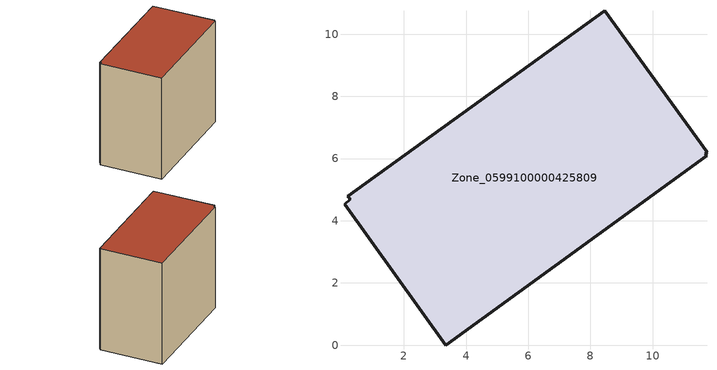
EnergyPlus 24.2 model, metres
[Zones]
Zone_0599100000425809
 floor ground (C_G): 0.28,4.69 0.19,4.79 8.46,10.75 11.75,6.2 11.69,6.16 11.74,6.09 3.35,0 0.09,4.53 z0
 wall outside (C_F): 3.35,0 11.74,6.09 11.69,6.16 11.75,6.2 8.46,10.75 0.19,4.79 0.28,4.69 0.09,4.53 3.35,0 z0:9.52
 roof outside (C_R): 0.28,4.69 0.09,4.53 3.35,0 11.74,6.09 11.69,6.16 11.75,6.2 8.46,10.75 0.19,4.79 z9.52
[BUILDING]
Pand.0599100000425809: North Axis=0; Terrain=City; Loads Convergence Tolerance Value=0.04; Temperature Convergence Tolerance Value=0.4; Solar Distribution=FullExterior; Maximum Number of Warmup Days=25; Minimum Number of Warmup Days=1
[Site:Location]
Rotterdam.The.Hague.AP_ZH_NLD Design_Conditions: Latitude=51.96; Longitude=4.45; Time Zone=1; Elevation=-4.5
[SITE:GROUNDTEMPERATURE:BUILDINGSURFACE]
18, 18, 18, 18, 18, 18, 18, 18, 18, 18, 18, 18
[MATERIAL] Thermal Absorptance=0.9; Solar Absorptance=0.7; Visible Absorptance=0.7
Name | Roughness | Thickness | Conductivity | Density | Specific Heat
G.TI.2006-2014 | MediumSmooth | 0.15 | 0.06 | 540 | 1210
F.TI.2006-2014 | Rough | 0.3 | 0.12 | 1920 | 840
R.TI.2006-2014 | MediumRough | 0.2 | 0.08 | 1500 | 1000
[CONSTRUCTION]
C_G: G.TI.2006-2014
C_F: F.TI.2006-2014
C_R: R.TI.2006-2014
[ZONE]
Zone_0599100000425809: Type=1; Multiplier=1; Ceiling Height=Autocalculate; Volume=Autocalculate; Floor Area=autocalculate; Part of Total Floor Area=Yes
[ZONEINFILTRATION:DESIGNFLOWRATE]
Infil_Zone_0599100000425809: Zone or ZoneList or Space or SpaceList=Zone_0599100000425809; Schedule=AlwaysOn; Design Flow Rate Calculation Method=Flow/Area; Flow Rate per Floor Area=0.0015; Constant Term Coefficient=1; Temperature Term Coefficient=0; Velocity Term Coefficient=0; Velocity Squared Term Coefficient=0
[HVACTEMPLATE:ZONE:IDEALLOADSAIRSYSTEM]
Zone_0599100000425809: Maximum Heating Supply Air Temperature=50; Minimum Cooling Supply Air Temperature=13; Maximum Heating Supply Air Humidity Ratio=0.0156; Minimum Cooling Supply Air Humidity Ratio=0.0077; Heating Limit=NoLimit; Cooling Limit=NoLimit; Dehumidification Control Type=ConstantSensibleHeatRatio; Cooling Sensible Heat Ratio=0.7; Dehumidification Setpoint=60; Humidification Control Type=None; Humidification Setpoint=30; Outdoor Air Method=None; Outdoor Air Flow Rate per Person=0.00944; Outdoor Air Flow Rate per Zone Floor Area=0; Outdoor Air Flow Rate per Zone=0; Demand Controlled Ventilation Type=None; Outdoor Air Economizer Type=NoEconomizer; Heat Recovery Type=None; Sensible Heat Recovery Effectiveness=0.7; Latent Heat Recovery Effectiveness=0.65
[ZONECONTROL:THERMOSTAT]
ThermostatControl_Zone_0599100000425809: Zone or ZoneList=Zone_0599100000425809; Control Type Schedule=DualSetpointControlType; Control 1=Thermostat_Zone_0599100000425809; Temperature Difference Between Cutout And Setpoint=0
[THERMOSTATSETPOINT:DUALSETPOINT]
Thermostat_Zone_0599100000425809: Heating Setpoint Temperature Schedule=HeatingSetpoint_Zone_0599100000425809; Cooling Setpoint Temperature Schedule=CoolingSetpoint_Zone_0599100000425809
[SCHEDULE:COMPACT]
HeatingSetpoint_Zone_0599100000425809: Through: 12/31, For: AllDays, Until: 24:00, 21
CoolingSetpoint_Zone_0599100000425809: Through: 12/31, For: AllDays, Until: 24:00, 24
DualSetpointControlType: Through: 12/31, For: AllDays, Until: 24:00, 4
AlwaysOn: Through: 12/31, For: AllDays, Until: 24:00, 1
